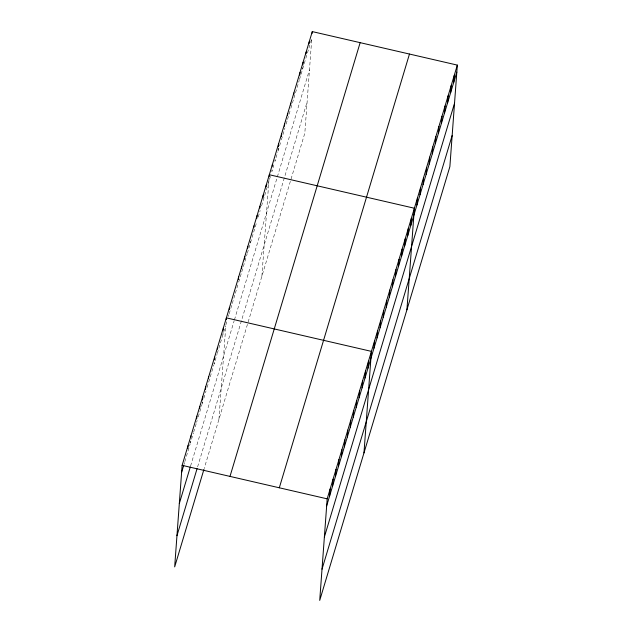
<?xml version="1.0" encoding="UTF-8"?>
<svg xmlns="http://www.w3.org/2000/svg" width="632" height="632" viewBox="0 0 632 632"><rect width="100%" height="100%" fill="white"/><g stroke="black" fill="none" stroke-linecap="round" stroke-linejoin="round"><path stroke-width="0.47" stroke-dasharray="3.16 2.37" d="M190.595 441.089L190.469 442.834L193.416 432.999M202.398 401.762L202.264 403.508L202.801 401.715M214.193 362.436L214.066 364.182L217.021 354.347M222.914 334.683L223.049 332.938M218.925 419.427L225.806 325.749M250.414 243.059L250.541 241.313M261.877 276.287L268.948 179.97M272.013 169.747L271.886 171.493L274.399 163.127M275.086 159.525L274.952 161.271L277.74 151.972M278.088 150.171L278.214 148.425M302.562 69.251L302.696 67.506M184.03 464.283L184.568 462.498M184.836 461.605L190.2 443.727M193.684 432.106L196.362 423.171M196.631 422.279L197.168 420.485M198.243 416.915L201.995 404.401M203.875 398.144L205.218 393.673M205.487 392.78L206.024 390.995M207.091 387.416L213.798 365.075M217.282 353.454L225.6 325.749M225.869 324.856L226.983 321.135M228.381 316.49L228.934 314.625M229.211 313.701L231.723 305.335M232.284 303.478L235.072 294.18M235.349 293.248L238.138 283.958M238.698 282.101L241.211 273.735M241.764 271.871L247.065 254.214M247.341 253.282L256.545 222.614M258.219 217.037L260.171 210.527M261.569 205.882L270.488 176.138M278.025 151.048L280.813 141.75M281.366 139.893L283.879 131.527M284.44 129.671L284.993 127.806M286.114 124.093L287.228 120.372M287.505 119.44L290.293 110.15M290.854 108.285L293.359 99.927M293.92 98.063L299.22 80.406M299.497 79.474L308.7 48.806M308.977 47.874L311.774 38.584L304.822 133.155L204.175 468.581M190.588 465.997L234.172 320.74M234.456 319.816L309.475 69.789M197.611 466.866L307.12 101.942"/><path stroke-width="0.95" d="M457.331 65.104L327.178 498.846L319.721 600.4L449.873 166.65L457.331 65.104L312.279 31.6L182.127 465.349L174.669 566.896L203.907 469.473M187.838 448.301L188.028 445.686M190.848 437.597L190.975 435.851M196.686 418.811L196.876 416.188M199.704 408.106L199.831 406.36M202.524 400.017L202.777 396.525M205.534 389.312L205.732 386.697M208.552 378.608L208.678 376.862M214.39 359.813L214.58 357.199M217.4 349.117L217.527 347.371M223.238 330.323L223.428 327.708M226.248 319.618L226.382 317.872L371.426 351.376L363.969 452.923M229.321 309.396L229.448 307.65M238.462 279.597L238.651 276.974M241.59 268.497L241.716 266.751M244.592 259.144L244.789 256.529M247.728 248.052L247.855 246.306M253.867 227.599L253.993 225.853M256.868 218.253L257.058 215.631M259.934 208.023L260.06 206.285M263.007 197.8L263.196 195.185M266.135 186.709L266.262 184.963M269.2 176.478L269.335 174.74L414.379 208.236L406.921 309.791M272.274 166.256L272.4 164.51M278.341 146.679L278.538 144.064M281.414 136.457L281.603 133.842M284.479 126.234L284.669 123.619M287.607 115.135L287.742 113.389M290.68 104.912L290.807 103.166M293.746 94.689L293.872 92.944M299.821 75.113L300.01 72.498M302.886 64.891L303.076 62.276M306.014 53.791L306.149 52.045M309.088 43.569L309.214 41.823M312.153 33.346L312.279 31.6M329.612 495.994L330.125 489.018M332.566 486.166L333.072 479.182M335.513 476.331L336.027 469.355M338.46 466.503L338.973 459.519M341.414 456.667L341.928 449.692M344.361 446.84L344.875 439.856M347.316 437.004L347.829 430.029M350.262 427.177L350.776 420.193M353.217 417.341L353.73 410.366M356.164 407.514L356.677 400.53M359.118 397.678L359.624 390.702M362.065 387.851L362.578 380.867M365.012 378.015L365.525 371.039M367.966 368.187L368.48 361.204M373.986 348.129L374.5 341.154M377.051 337.907L377.565 330.923M380.116 327.684L380.63 320.701M383.19 317.462L383.703 310.478M386.255 307.231L386.768 300.255M389.32 297.008L389.833 290.033M392.393 286.786L392.907 279.81M395.458 276.563L395.972 269.58M398.523 266.341L399.037 259.357M401.597 256.118L402.11 249.134M404.662 245.888L405.175 238.912M407.727 235.665L408.24 228.689M410.8 225.442L411.313 218.459M416.93 204.997L417.444 198.014M420.003 194.767L420.517 187.791M423.069 184.544L423.582 177.568M426.142 174.321L426.647 167.346M429.207 164.099L429.721 157.115M432.272 153.876L432.786 146.893M435.345 143.654L435.851 136.67M438.411 133.423L438.924 126.447M441.476 123.2L441.989 116.225M444.549 112.978L445.054 105.994M447.614 102.755L448.127 95.772M450.679 92.533L451.193 85.549M453.752 82.302L454.266 75.326M181.613 472.325L183.762 465.176M179.322 503.538L190.319 466.89M176.96 535.691L197.073 468.66M229.993 476.402L360.145 42.652M279.312 487.793L409.465 54.044M326.665 505.829L456.817 72.08M324.374 537.034L454.527 103.293M322.012 569.195L452.164 135.446M182.127 465.349L327.178 498.846"/></g></svg>
